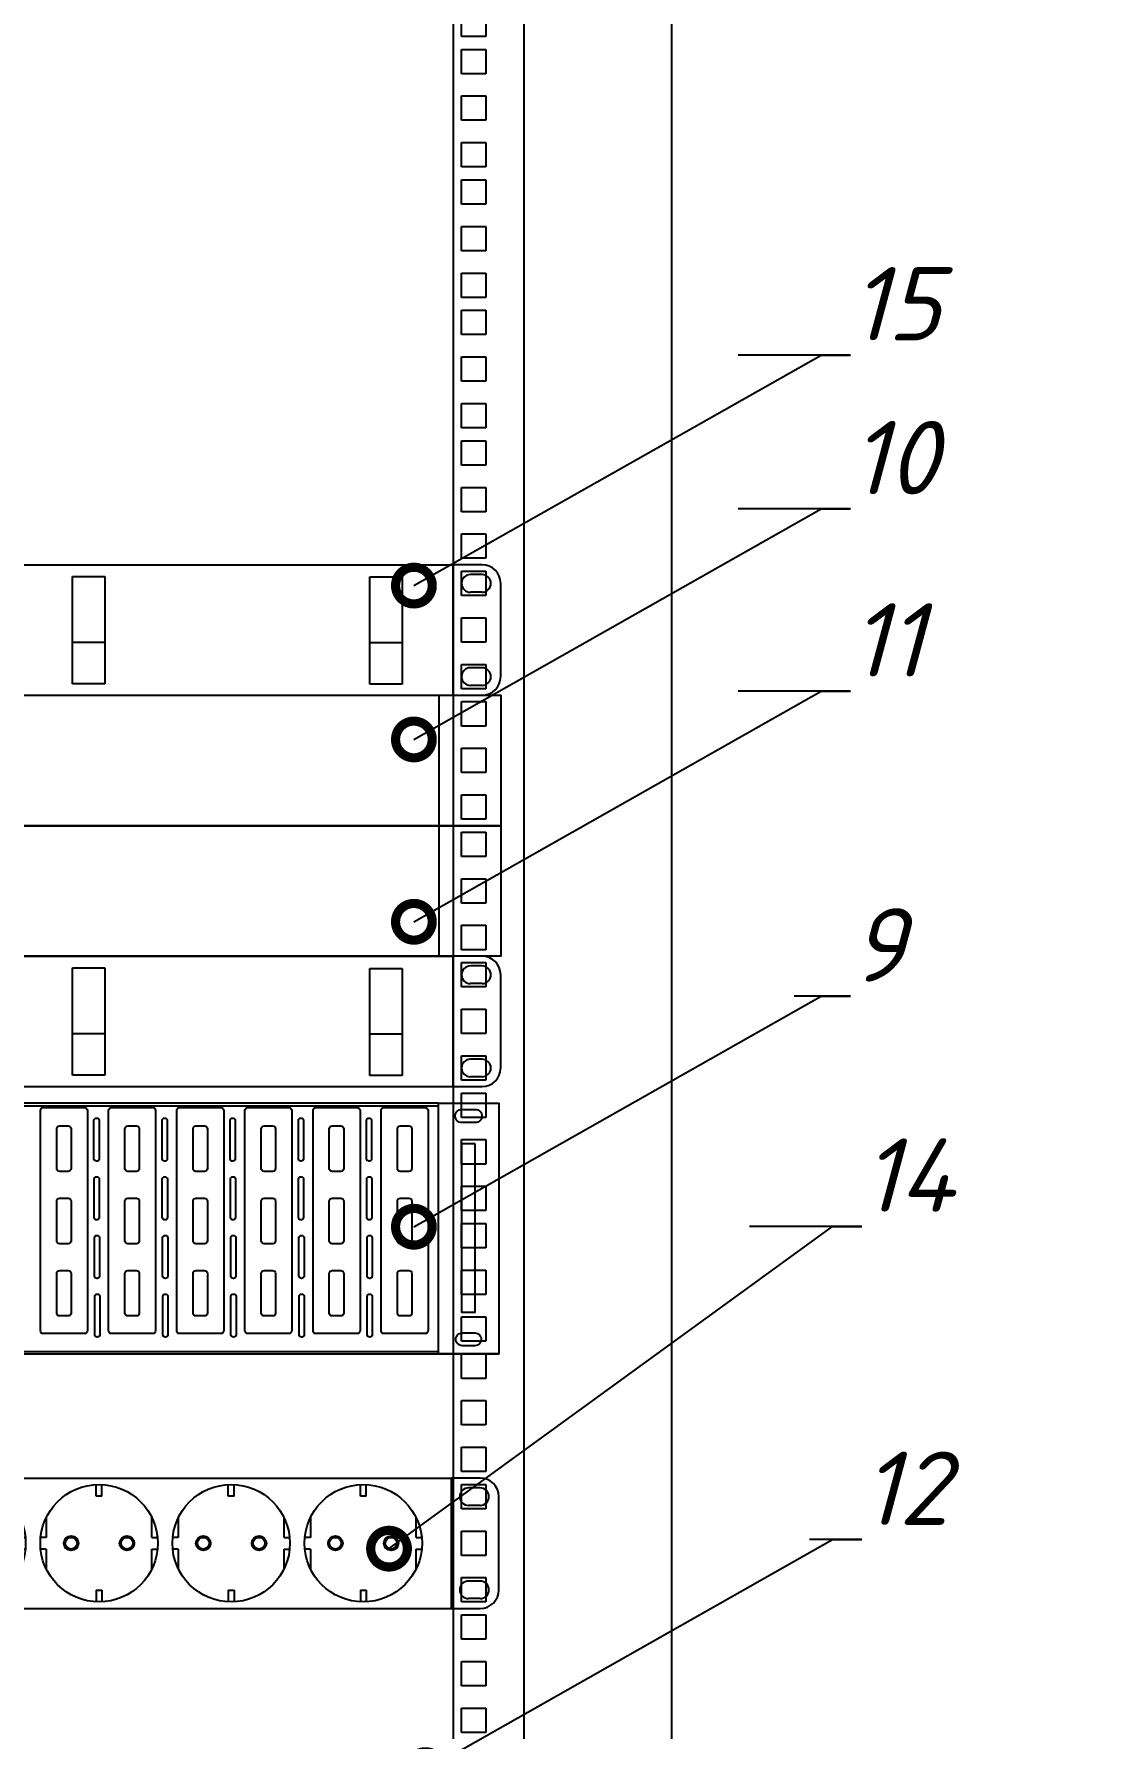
# Model space of a CAD drawing. Extents: x -260425 to 1294666, y -169889 to -2349.
# Drawn here: x 962826 to 966419, y -31120 to -25312 of the extents above; entities that cross this region are included whole.
import ezdxf
from ezdxf import colors
from ezdxf.entities.mleader import LeaderData, LeaderLine
from ezdxf.enums import TextEntityAlignment as Align
from ezdxf.math import Vec2, Vec3

# ---------------------------------------------------------------- set-up
doc = ezdxf.new("R2010")
doc.units = 0
doc.header["$LTSCALE"] = 100
doc.styles.add('1ISOCPEUR', font='isocpeui.ttf', dxfattribs={"height": 250})

# ---------------------------------------------------------------- blocks, each defined once
blk = doc.blocks.new('*U218')
at = {"color": 0, "linetype": 'ByBlock', "lineweight": -2}
for p, q in [((525.5, 1011.2), (525.5, 966.75)), ((549.5, 1011.2), (549.5, 966.75)), ((600, 966.75), (600, 1011.2)), ((528.35, 968.95), (528.35, 977.25)), ((536.65, 977.25), (536.65, 968.95)), ((525.5, 966.75), (525.5, 922.3)), ((536.65, 968.95), (528.35, 968.95)), ((528.35, 956.25), (528.35, 964.55)), ((528.35, 964.55), (536.65, 964.55)), ((536.65, 964.55), (536.65, 956.25)), ((549.5, 966.75), (549.5, 922.3)), ((600, 922.3), (600, 966.75)), ((536.65, 956.25), (528.35, 956.25)), ((528.35, 940.375), (528.35, 948.675)), ((528.35, 948.675), (536.65, 948.675)), ((536.65, 948.675), (536.65, 940.375)), ((536.65, 940.375), (528.35, 940.375)), ((528.35, 924.5), (528.35, 932.8)), ((528.35, 932.8), (536.65, 932.8)), ((536.65, 932.8), (536.65, 924.5)), ((536.65, 924.5), (528.35, 924.5)), ((525.5, 922.3), (525.5, 877.85)), ((528.35, 911.8), (528.35, 920.1)), ((528.35, 920.1), (536.65, 920.1)), ((536.65, 920.1), (536.65, 911.8)), ((549.5, 922.3), (549.5, 877.85)), ((600, 877.85), (600, 922.3)), ((536.65, 911.8), (528.35, 911.8)), ((528.35, 895.925), (528.35, 904.225)), ((528.35, 904.225), (536.65, 904.225)), ((536.65, 904.225), (536.65, 895.925)), ((536.65, 895.925), (528.35, 895.925)), ((528.35, 880.05), (528.35, 888.35)), ((528.35, 888.35), (536.65, 888.35)), ((536.65, 888.35), (536.65, 880.05)), ((525.5, 877.85), (525.5, 833.4)), ((536.65, 880.05), (528.35, 880.05)), ((549.5, 877.85), (549.5, 833.4)), ((600, 833.4), (600, 877.85)), ((528.35, 867.35), (528.35, 875.65)), ((528.35, 875.65), (536.65, 875.65)), ((536.65, 875.65), (536.65, 867.35)), ((536.65, 867.35), (528.35, 867.35)), ((528.35, 851.475), (528.35, 859.775)), ((528.35, 859.775), (536.65, 859.775)), ((536.65, 859.775), (536.65, 851.475)), ((536.65, 851.475), (528.35, 851.475)), ((528.35, 835.6), (528.35, 843.9)), ((528.35, 843.9), (536.65, 843.9)), ((536.65, 843.9), (536.65, 835.6)), ((525.5, 833.4), (525.5, 788.95)), ((536.65, 835.6), (528.35, 835.6)), ((528.35, 822.9), (528.35, 831.2)), ((528.35, 831.2), (536.65, 831.2)), ((536.65, 831.2), (536.65, 822.9)), ((549.5, 833.4), (549.5, 788.95)), ((600, 788.95), (600, 833.4)), ((536.65, 822.9), (528.35, 822.9)), ((528.35, 807.025), (528.35, 815.325)), ((528.35, 815.325), (536.65, 815.325)), ((536.65, 815.325), (536.65, 807.025)), ((536.65, 807.025), (528.35, 807.025)), ((528.35, 791.15), (528.35, 799.45)), ((528.35, 799.45), (536.65, 799.45)), ((536.65, 799.45), (536.65, 791.15)), ((536.65, 791.15), (528.35, 791.15)), ((525.5, 788.95), (525.5, 744.5)), ((528.35, 778.45), (528.35, 786.75)), ((528.35, 786.75), (536.65, 786.75)), ((536.65, 786.75), (536.65, 778.45)), ((549.5, 788.95), (549.5, 744.5)), ((600, 744.5), (600, 788.95)), ((536.65, 778.45), (528.35, 778.45)), ((528.35, 762.575), (528.35, 770.875)), ((528.35, 770.875), (536.65, 770.875)), ((536.65, 770.875), (536.65, 762.575)), ((536.65, 762.575), (528.35, 762.575)), ((528.35, 746.7), (528.35, 755)), ((528.35, 755), (536.65, 755)), ((536.65, 755), (536.65, 746.7)), ((525.5, 744.5), (525.5, 700.05)), ((536.65, 746.7), (528.35, 746.7)), ((549.5, 744.5), (549.5, 700.05)), ((600, 700.05), (600, 744.5)), ((528.35, 734), (528.35, 742.3)), ((528.35, 742.3), (536.65, 742.3)), ((536.65, 742.3), (536.65, 734)), ((536.65, 734), (528.35, 734)), ((528.35, 718.125), (528.35, 726.425)), ((528.35, 726.425), (536.65, 726.425)), ((536.65, 726.425), (536.65, 718.125)), ((536.65, 718.125), (528.35, 718.125)), ((528.35, 702.25), (528.35, 710.55)), ((528.35, 710.55), (536.65, 710.55)), ((536.65, 710.55), (536.65, 702.25)), ((525.5, 700.05), (525.5, 655.6)), ((536.65, 702.25), (528.35, 702.25)), ((528.35, 689.55), (528.35, 697.85)), ((528.35, 697.85), (536.65, 697.85)), ((536.65, 697.85), (536.65, 689.55)), ((549.5, 700.05), (549.5, 655.6)), ((600, 655.6), (600, 700.05)), ((536.65, 689.55), (528.35, 689.55)), ((528.35, 673.675), (528.35, 681.975)), ((528.35, 681.975), (536.65, 681.975)), ((536.65, 681.975), (536.65, 673.675)), ((536.65, 673.675), (528.35, 673.675)), ((528.35, 657.8), (528.35, 666.1)), ((528.35, 666.1), (536.65, 666.1)), ((536.65, 666.1), (536.65, 657.8)), ((536.65, 657.8), (528.35, 657.8)), ((525.5, 655.6), (525.5, 611.15)), ((528.35, 645.1), (528.35, 653.4)), ((528.35, 653.4), (536.65, 653.4)), ((536.65, 653.4), (536.65, 645.1)), ((549.5, 655.6), (549.5, 611.15)), ((600, 611.15), (600, 655.6)), ((536.65, 645.1), (528.35, 645.1)), ((528.35, 629.225), (528.35, 637.525)), ((528.35, 637.525), (536.65, 637.525)), ((536.65, 637.525), (536.65, 629.225)), ((536.65, 629.225), (528.35, 629.225)), ((528.35, 613.35), (528.35, 621.65)), ((528.35, 621.65), (536.65, 621.65)), ((536.65, 621.65), (536.65, 613.35)), ((525.5, 611.15), (525.5, 566.7)), ((536.65, 613.35), (528.35, 613.35)), ((549.5, 611.15), (549.5, 566.7)), ((600, 566.7), (600, 611.15)), ((528.35, 600.65), (528.35, 608.95)), ((528.35, 608.95), (536.65, 608.95)), ((536.65, 608.95), (536.65, 600.65)), ((536.65, 600.65), (528.35, 600.65)), ((528.35, 584.775), (528.35, 593.075)), ((528.35, 593.075), (536.65, 593.075)), ((536.65, 593.075), (536.65, 584.775)), ((536.65, 584.775), (528.35, 584.775)), ((528.35, 568.9), (528.35, 577.2)), ((528.35, 577.2), (536.65, 577.2)), ((536.65, 577.2), (536.65, 568.9)), ((525.5, 566.7), (525.5, 522.25)), ((536.65, 568.9), (528.35, 568.9)), ((528.35, 556.2), (528.35, 564.5)), ((528.35, 564.5), (536.65, 564.5)), ((536.65, 564.5), (536.65, 556.2)), ((549.5, 566.7), (549.5, 522.25)), ((600, 522.25), (600, 566.7)), ((536.65, 556.2), (528.35, 556.2)), ((528.35, 540.325), (528.35, 548.625)), ((528.35, 548.625), (536.65, 548.625)), ((536.65, 548.625), (536.65, 540.325)), ((536.65, 540.325), (528.35, 540.325)), ((528.35, 524.45), (528.35, 532.75)), ((528.35, 532.75), (536.65, 532.75)), ((536.65, 532.75), (536.65, 524.45)), ((536.65, 524.45), (528.35, 524.45)), ((525.5, 522.25), (525.5, 477.8)), ((528.35, 511.75), (528.35, 520.05)), ((528.35, 520.05), (536.65, 520.05)), ((536.65, 520.05), (536.65, 511.75)), ((549.5, 522.25), (549.5, 477.8)), ((600, 477.8), (600, 522.25)), ((536.65, 511.75), (528.35, 511.75)), ((528.35, 495.875), (528.35, 504.175)), ((528.35, 504.175), (536.65, 504.175)), ((536.65, 504.175), (536.65, 495.875)), ((536.65, 495.875), (528.35, 495.875)), ((528.35, 480), (528.35, 488.3)), ((528.35, 488.3), (536.65, 488.3)), ((536.65, 488.3), (536.65, 480)), ((525.5, 477.8), (525.5, 433.35)), ((536.65, 480), (528.35, 480)), ((549.5, 477.8), (549.5, 433.35)), ((600, 433.35), (600, 477.8)), ((528.35, 467.3), (528.35, 475.6)), ((528.35, 475.6), (536.65, 475.6)), ((536.65, 475.6), (536.65, 467.3)), ((536.65, 467.3), (528.35, 467.3)), ((528.35, 451.425), (528.35, 459.725)), ((528.35, 459.725), (536.65, 459.725)), ((536.65, 459.725), (536.65, 451.425)), ((536.65, 451.425), (528.35, 451.425)), ((528.35, 435.55), (528.35, 443.85)), ((528.35, 443.85), (536.65, 443.85)), ((536.65, 443.85), (536.65, 435.55)), ((525.5, 433.35), (525.5, 388.9)), ((536.65, 435.55), (528.35, 435.55)), ((528.35, 422.85), (528.35, 431.15)), ((528.35, 431.15), (536.65, 431.15)), ((536.65, 431.15), (536.65, 422.85)), ((549.5, 433.35), (549.5, 388.9)), ((600, 388.9), (600, 433.35)), ((536.65, 422.85), (528.35, 422.85)), ((528.35, 406.975), (528.35, 415.275)), ((528.35, 415.275), (536.65, 415.275)), ((536.65, 415.275), (536.65, 406.975)), ((536.65, 406.975), (528.35, 406.975)), ((528.35, 391.1), (528.35, 399.4)), ((528.35, 399.4), (536.65, 399.4)), ((536.65, 399.4), (536.65, 391.1)), ((536.65, 391.1), (528.35, 391.1))]:
    blk.add_line(p, q, dxfattribs=at)
blk = doc.blocks.new("19'' блок розеток")
at = {"color": 0, "linetype": 'ByBlock', "lineweight": -2}
for p, q in [((164.69, 22.22), (174.5, 22.22)), ((164.69, 18.87), (168.65, 18.87)), ((174.5, 22.22), (625.5, 22.22)), ((174.5, -22.23), (174.5, 22.22)), ((234.44, 16), (234.44, 19.97)), ((236.44, 16), (236.44, 19.97)), ((279.5, 16), (279.5, 19.97)), ((281.5, 16), (281.5, 19.97)), ((324.5, 16), (324.5, 19.97)), ((326.5, 16), (326.5, 19.97)), ((369.5, 16), (369.5, 19.97)), ((371.5, 16), (371.5, 19.97)), ((414.5, 16), (414.5, 19.97)), ((416.5, 16), (416.5, 19.97)), ((459.5, 16), (459.5, 19.97)), ((461.5, 16), (461.5, 19.97)), ((504.5, 16), (504.5, 19.97)), ((506.5, 16), (506.5, 19.97)), ((549.5, 16), (549.5, 19.97)), ((551.5, 16), (551.5, 19.97)), ((594.5, 16), (594.5, 19.97)), ((596.5, 16), (596.5, 19.97)), ((625.5, -22.23), (625.5, 22.22)), ((635.31, 22.22), (625.5, 22.22)), ((635.31, 18.87), (631.35, 18.87)), ((158.34, -15.88), (158.34, 15.87)), ((164.69, 12.87), (168.65, 12.87)), ((185.84, 12.01), (187.53, 12.98)), ((187.53, 0), (185.84, 12.01)), ((185.84, 12.01), (203.93, 12.01)), ((202.25, 12.98), (203.93, 12.01)), ((202.25, 0), (203.93, 12.01)), ((236.44, 16), (234.44, 16)), ((281.5, 16), (279.5, 16)), ((326.5, 16), (324.5, 16)), ((371.5, 16), (369.5, 16)), ((416.5, 16), (414.5, 16)), ((461.5, 16), (459.5, 16)), ((506.5, 16), (504.5, 16)), ((551.5, 16), (549.5, 16)), ((596.5, 16), (594.5, 16)), ((635.31, 12.87), (631.35, 12.87)), ((641.66, -15.88), (641.66, 15.87)), ((217.44, 8.72), (217.44, 2)), ((253.44, 2), (253.44, 8.72)), ((262.5, 8.72), (262.5, 2)), ((298.5, 2), (298.5, 8.72)), ((307.5, 8.72), (307.5, 2)), ((343.5, 2), (343.5, 8.72)), ((352.5, 8.72), (352.5, 2)), ((388.5, 2), (388.5, 8.72)), ((397.5, 8.72), (397.5, 2)), ((433.5, 2), (433.5, 8.72)), ((442.5, 8.72), (442.5, 2)), ((478.5, 2), (478.5, 8.72)), ((487.5, 8.72), (487.5, 2)), ((523.5, 2), (523.5, 8.72)), ((532.5, 8.72), (532.5, 2)), ((568.5, 2), (568.5, 8.72)), ((577.5, 8.72), (577.5, 2)), ((613.5, 2), (613.5, 8.72)), ((217.44, 2), (215.54, 2)), ((253.44, 2), (255.34, 2)), ((262.5, 2), (260.6, 2)), ((298.5, 2), (300.4, 2)), ((307.5, 2), (305.6, 2)), ((343.5, 2), (345.4, 2)), ((352.5, 2), (350.6, 2)), ((388.5, 2), (390.4, 2)), ((397.5, 2), (395.6, 2)), ((433.5, 2), (435.4, 2)), ((442.5, 2), (440.6, 2)), ((478.5, 2), (480.4, 2)), ((487.5, 2), (485.6, 2)), ((523.5, 2), (525.4, 2)), ((532.5, 2), (530.6, 2)), ((568.5, 2), (570.4, 2)), ((577.5, 2), (575.6, 2)), ((613.5, 2), (615.4, 2)), ((187.53, 0), (202.25, 0)), ((217.44, -2), (215.54, -2)), ((217.44, -2), (217.44, -8.72)), ((253.44, -2), (255.34, -2)), ((253.44, -8.72), (253.44, -2)), ((262.5, -2), (260.6, -2)), ((262.5, -2), (262.5, -8.72)), ((298.5, -2), (300.4, -2)), ((298.5, -8.72), (298.5, -2)), ((307.5, -2), (305.6, -2)), ((307.5, -2), (307.5, -8.72)), ((343.5, -2), (345.4, -2)), ((343.5, -8.72), (343.5, -2)), ((352.5, -2), (350.6, -2)), ((352.5, -2), (352.5, -8.72)), ((388.5, -2), (390.4, -2)), ((388.5, -8.72), (388.5, -2)), ((397.5, -2), (395.6, -2)), ((397.5, -2), (397.5, -8.72)), ((433.5, -2), (435.4, -2)), ((433.5, -8.72), (433.5, -2)), ((442.5, -2), (440.6, -2)), ((442.5, -2), (442.5, -8.72)), ((478.5, -2), (480.4, -2)), ((478.5, -8.72), (478.5, -2)), ((487.5, -2), (485.6, -2)), ((487.5, -2), (487.5, -8.72)), ((523.5, -2), (525.4, -2)), ((523.5, -8.72), (523.5, -2)), ((532.5, -2), (530.6, -2)), ((532.5, -2), (532.5, -8.72)), ((568.5, -2), (570.4, -2)), ((568.5, -8.72), (568.5, -2)), ((577.5, -2), (575.6, -2)), ((577.5, -2), (577.5, -8.72)), ((613.5, -2), (615.4, -2)), ((613.5, -8.72), (613.5, -2)), ((164.69, -12.88), (168.65, -12.88)), ((234.44, -16), (234.44, -19.97)), ((234.44, -16), (236.44, -16)), ((236.44, -16), (236.44, -19.97)), ((279.5, -16), (279.5, -19.97)), ((279.5, -16), (281.5, -16)), ((281.5, -16), (281.5, -19.97)), ((324.5, -16), (324.5, -19.97)), ((324.5, -16), (326.5, -16)), ((326.5, -16), (326.5, -19.97)), ((369.5, -16), (369.5, -19.97)), ((369.5, -16), (371.5, -16)), ((371.5, -16), (371.5, -19.97)), ((414.5, -16), (414.5, -19.97)), ((414.5, -16), (416.5, -16)), ((416.5, -16), (416.5, -19.97)), ((459.5, -16), (459.5, -19.97)), ((459.5, -16), (461.5, -16)), ((461.5, -16), (461.5, -19.97)), ((504.5, -16), (504.5, -19.97)), ((504.5, -16), (506.5, -16)), ((506.5, -16), (506.5, -19.97)), ((549.5, -16), (549.5, -19.97)), ((549.5, -16), (551.5, -16)), ((551.5, -16), (551.5, -19.97)), ((594.5, -16), (594.5, -19.97)), ((594.5, -16), (596.5, -16)), ((596.5, -16), (596.5, -19.97)), ((635.31, -12.88), (631.35, -12.88)), ((164.69, -18.88), (168.65, -18.88)), ((174.5, -22.23), (164.69, -22.23)), ((174.5, -22.23), (625.5, -22.23)), ((625.5, -22.23), (635.31, -22.23)), ((635.31, -18.88), (631.35, -18.88))]:
    blk.add_line(p, q, dxfattribs=at)
for points in [[(186.8, 12.56), (186.8, 13.71), (202.97, 13.71), (202.97, 12.56)], [(187.53, 12.98), (202.25, 12.98)], [(202.97, 5.16), (202.97, -13.71), (186.8, -13.71), (186.8, 5.16)], [(202.25, 0), (202.25, -12.98), (187.53, -12.98), (187.53, 0)]]:
    blk.add_lwpolyline(points, dxfattribs=at)
for centre, radius in [((235.44, 0), 20), ((280.5, 0), 20), ((325.5, 0), 20), ((370.5, 0), 20), ((415.5, 0), 20), ((460.5, 0), 20), ((505.5, 0), 20), ((550.5, 0), 20), ((595.5, 0), 20), ((225.94, 0), 2.5), ((225.94, 0), 2), ((244.94, 0), 2.5), ((244.94, 0), 2), ((271, 0), 2.5), ((271, 0), 2), ((290, 0), 2.5), ((290, 0), 2), ((316, 0), 2.5), ((316, 0), 2), ((335, 0), 2.5), ((335, 0), 2), ((361, 0), 2.5), ((361, 0), 2), ((380, 0), 2.5), ((380, 0), 2), ((406, 0), 2.5), ((406, 0), 2), ((425, 0), 2.5), ((425, 0), 2), ((451, 0), 2.5), ((451, 0), 2), ((470, 0), 2.5), ((470, 0), 2), ((496, 0), 2.5), ((496, 0), 2), ((515, 0), 2.5), ((515, 0), 2), ((541, 0), 2.5), ((541, 0), 2), ((560, 0), 2.5), ((560, 0), 2), ((586, 0), 2.5), ((586, 0), 2), ((605, 0), 2.5), ((605, 0), 2)]:
    blk.add_circle(centre, radius, dxfattribs=at)
for centre, radius, start, end in [((164.69, 15.87), 6.35, 90, 180), ((164.69, 15.87), 3, 90, 270), ((168.65, 15.87), 3, 270, 90), ((631.35, 15.87), 3, 90, 270), ((635.31, 15.87), 6.35, 0, 90), ((635.31, 15.87), 3, 270, 90), ((164.69, -15.88), 6.35, 180, 270), ((164.69, -15.88), 3, 90, 270), ((168.65, -15.88), 3, 270, 90), ((631.35, -15.88), 3, 90, 270), ((635.31, -15.88), 3, 270, 90), ((635.31, -15.88), 6.35, 270, 0)]:
    blk.add_arc(centre, radius, start, end, dxfattribs=at)
at = {"color": 0, "lineweight": -2, "style": '1ISOCPEUR', "oblique": 15, "flags": 8}
blk.add_attdef('НАИМЕНОВАНИЕ', text='', height=25, dxfattribs=at).set_placement((750, 0), align=Align.MIDDLE_LEFT)
blk = doc.blocks.new('SE2600 ОПЕРАТОР PRO')
at = {"color": 7}
for p, q in [((16274, 3000), (722, 3000)), ((16274, 2964), (722, 2964)), ((16715, 2512), (16549, 2512)), ((16549, 2512), (16549, 495)), ((16715, 495), (16715, 2512)), ((16715, 495), (16549, 495)), ((16274, 26), (722, 26)), ((10744, 0), (16274, 0)), ((16274, 0), (16996, 0))]:
    blk.add_line(p, q, dxfattribs=at)
for points in [[(11516, 2912, -0.414214), (11551, 2947), (12043, 2947, -0.414214), (12078, 2912)], [(12078, 2912), (12078, 279, -0.414214), (12043, 244), (11551, 244, -0.414214), (11516, 279), (11516, 2912)], [(12331, 2912, -0.414214), (12366, 2947), (12857, 2947, -0.414214), (12892, 2912)], [(12892, 2912), (12892, 279, -0.414214), (12857, 244), (12366, 244, -0.414214), (12331, 279), (12331, 2912)], [(13145, 2912, -0.414214), (13180, 2947), (13672, 2947, -0.414214), (13707, 2912)], [(13707, 2912), (13707, 279, -0.414214), (13672, 244), (13180, 244, -0.414214), (13145, 279), (13145, 2912)], [(13960, 2912, -0.414214), (13995, 2947), (14487, 2947, -0.414214), (14522, 2912)], [(14522, 2912), (14522, 279, -0.414214), (14487, 244), (13995, 244, -0.414214), (13960, 279), (13960, 2912)], [(14775, 2912, -0.414214), (14810, 2947), (15302, 2947, -0.414214), (15337, 2912)], [(15337, 2912), (15337, 279, -0.414214), (15302, 244), (14810, 244, -0.414214), (14775, 279), (14775, 2912)], [(15589, 2912, -0.414214), (15624, 2947), (16116, 2947, -0.414214), (16151, 2912)], [(16151, 2912), (16151, 279, -0.414214), (16116, 244), (15624, 244, -0.414214), (15589, 279), (15589, 2912)]]:
    blk.add_lwpolyline(points, format="xyb", dxfattribs=at)
blk.add_lwpolyline([(16274, 3000), (16996, 3000), (16996, 0), (16274, 0), (16274, 3000)], dxfattribs=at)
blk.add_lwpolyline([(16274, 3000), (16996, 3000), (16996, 0), (16274, 0), (16274, 3000)], dxfattribs=at)
for points in [[(16555, 2926), (16715, 2926, -0.414214), (16795, 2846), (16795, 2846, -0.414214), (16715, 2767), (16555, 2767, -0.414214), (16475, 2846), (16475, 2846, -0.414214)], [(11711, 2693, -0.414214), (11746, 2728), (11848, 2728, -0.414214), (11883, 2693), (11883, 2218, -0.414214), (11848, 2183), (11746, 2183, -0.414214), (11711, 2218)], [(12156, 2792, -0.414214), (12185, 2822), (12187, 2822, -0.414214), (12217, 2792), (12217, 2335, -0.414214), (12187, 2306), (12185, 2306, -0.414214), (12156, 2335)], [(12525, 2693, -0.414214), (12560, 2728), (12663, 2728, -0.414214), (12698, 2693), (12698, 2218, -0.414214), (12663, 2183), (12560, 2183, -0.414214), (12525, 2218)], [(12971, 2792, -0.414214), (13000, 2822), (13002, 2822, -0.414214), (13032, 2792), (13032, 2335, -0.414214), (13002, 2306), (13000, 2306, -0.414214), (12971, 2335)], [(13340, 2693, -0.414214), (13375, 2728), (13478, 2728, -0.414214), (13513, 2693), (13513, 2218, -0.414214), (13478, 2183), (13375, 2183, -0.414214), (13340, 2218)], [(13785, 2792, -0.414214), (13815, 2822), (13817, 2822, -0.414214), (13846, 2792), (13846, 2335, -0.414214), (13817, 2306), (13815, 2306, -0.414214), (13785, 2335)], [(14155, 2693, -0.414214), (14190, 2728), (14292, 2728, -0.414214), (14327, 2693), (14327, 2218, -0.414214), (14292, 2183), (14190, 2183, -0.414214), (14155, 2218)], [(14600, 2792, -0.414214), (14629, 2822), (14632, 2822, -0.414214), (14661, 2792), (14661, 2335, -0.414214), (14632, 2306), (14629, 2306, -0.414214), (14600, 2335)], [(14969, 2693, -0.414214), (15004, 2728), (15107, 2728, -0.414214), (15142, 2693), (15142, 2218, -0.414214), (15107, 2183), (15004, 2183, -0.414214), (14969, 2218)], [(15415, 2792, -0.414214), (15444, 2822), (15446, 2822, -0.414214), (15476, 2792), (15476, 2335, -0.414214), (15446, 2306), (15444, 2306, -0.414214), (15415, 2335)], [(15784, 2693, -0.414214), (15819, 2728), (15922, 2728, -0.414214), (15957, 2693), (15957, 2218, -0.414214), (15922, 2183), (15819, 2183, -0.414214), (15784, 2218)], [(12158, 2091, -0.414214), (12187, 2120), (12190, 2120, -0.414214), (12219, 2091), (12219, 1634, -0.414214), (12190, 1604), (12187, 1604, -0.414214), (12158, 1634)], [(12973, 2091, -0.414214), (13002, 2120), (13004, 2120, -0.414214), (13034, 2091), (13034, 1634, -0.414214), (13004, 1604), (13002, 1604, -0.414214), (12973, 1634)], [(13787, 2091, -0.414214), (13817, 2120), (13819, 2120, -0.414214), (13848, 2091), (13848, 1634, -0.414214), (13819, 1604), (13817, 1604, -0.414214), (13787, 1634)], [(14602, 2091, -0.414214), (14632, 2120), (14634, 2120, -0.414214), (14663, 2091), (14663, 1634, -0.414214), (14634, 1604), (14632, 1604, -0.414214), (14602, 1634)], [(15417, 2091, -0.414214), (15446, 2120), (15448, 2120, -0.414214), (15478, 2091), (15478, 1634, -0.414214), (15448, 1604), (15446, 1604, -0.414214), (15417, 1634)], [(11711, 1829, -0.414214), (11746, 1864), (11848, 1864, -0.414214), (11883, 1829), (11883, 1354, -0.414214), (11848, 1319), (11746, 1319, -0.414214), (11711, 1354)], [(12525, 1829, -0.414214), (12560, 1864), (12663, 1864, -0.414214), (12698, 1829), (12698, 1354, -0.414214), (12663, 1319), (12560, 1319, -0.414214), (12525, 1354)], [(13340, 1829, -0.414214), (13375, 1864), (13478, 1864, -0.414214), (13513, 1829), (13513, 1354, -0.414214), (13478, 1319), (13375, 1319, -0.414214), (13340, 1354)], [(14155, 1829, -0.414214), (14190, 1864), (14292, 1864, -0.414214), (14327, 1829), (14327, 1354, -0.414214), (14292, 1319), (14190, 1319, -0.414214), (14155, 1354)], [(14969, 1829, -0.414214), (15004, 1864), (15107, 1864, -0.414214), (15142, 1829), (15142, 1354, -0.414214), (15107, 1319), (15004, 1319, -0.414214), (14969, 1354)], [(15784, 1829, -0.414214), (15819, 1864), (15922, 1864, -0.414214), (15957, 1829), (15957, 1354, -0.414214), (15922, 1319), (15819, 1319, -0.414214), (15784, 1354)], [(12162, 1389, -0.414214), (12192, 1418), (12194, 1418, -0.414214), (12223, 1389), (12223, 932, -0.414214), (12194, 903), (12192, 903, -0.414214), (12162, 932)], [(12977, 1389, -0.414214), (13007, 1418), (13009, 1418, -0.414214), (13038, 1389), (13038, 932, -0.414214), (13009, 903), (13007, 903, -0.414214), (12977, 932)], [(13792, 1389, -0.414214), (13821, 1418), (13823, 1418, -0.414214), (13853, 1389), (13853, 932, -0.414214), (13823, 903), (13821, 903, -0.414214), (13792, 932)], [(14607, 1389, -0.414214), (14636, 1418), (14638, 1418, -0.414214), (14668, 1389), (14668, 932, -0.414214), (14638, 903), (14636, 903, -0.414214), (14607, 932)], [(15421, 1389, -0.414214), (15451, 1418), (15453, 1418, -0.414214), (15482, 1389), (15482, 932, -0.414214), (15453, 903), (15451, 903, -0.414214), (15421, 932)], [(11711, 964, -0.414214), (11746, 999), (11848, 999, -0.414214), (11883, 964), (11883, 490, -0.414214), (11848, 455), (11746, 455, -0.414214), (11711, 490)], [(12525, 964, -0.414214), (12560, 999), (12663, 999, -0.414214), (12698, 964), (12698, 490, -0.414214), (12663, 455), (12560, 455, -0.414214), (12525, 490)], [(13340, 964, -0.414214), (13375, 999), (13478, 999, -0.414214), (13513, 964), (13513, 490, -0.414214), (13478, 455), (13375, 455, -0.414214), (13340, 490)], [(14155, 964, -0.414214), (14190, 999), (14292, 999, -0.414214), (14327, 964), (14327, 490, -0.414214), (14292, 455), (14190, 455, -0.414214), (14155, 490)], [(14969, 964, -0.414214), (15004, 999), (15107, 999, -0.414214), (15142, 964), (15142, 490, -0.414214), (15107, 455), (15004, 455, -0.414214), (14969, 490)], [(15784, 964, -0.414214), (15819, 999), (15922, 999, -0.414214), (15957, 964), (15957, 490, -0.414214), (15922, 455), (15819, 455, -0.414214), (15784, 490)], [(12165, 687, -0.414214), (12194, 717), (12196, 717, -0.414214), (12226, 687), (12226, 230, -0.414214), (12196, 201), (12194, 201, -0.414214), (12165, 230)], [(12979, 687, -0.414214), (13009, 717), (13011, 717, -0.414214), (13040, 687), (13040, 230, -0.414214), (13011, 201), (13009, 201, -0.414214), (12979, 230)], [(13794, 687, -0.414214), (13823, 717), (13826, 717, -0.414214), (13855, 687), (13855, 230, -0.414214), (13826, 201), (13823, 201, -0.414214), (13794, 230)], [(14609, 687, -0.414214), (14638, 717), (14640, 717, -0.414214), (14670, 687), (14670, 230, -0.414214), (14640, 201), (14638, 201, -0.414214), (14609, 230)], [(15423, 687, -0.414214), (15453, 717), (15455, 717, -0.414214), (15484, 687), (15484, 230, -0.414214), (15455, 201), (15453, 201, -0.414214), (15423, 230)], [(16559, 252), (16711, 252, -0.414214), (16787, 175), (16787, 175, -0.414214), (16711, 99), (16559, 99, -0.414214), (16482, 175), (16482, 175, -0.414214)]]:
    blk.add_lwpolyline(points, format="xyb", close=True, dxfattribs=at)
blk = doc.blocks.new('*U214')
at = {"color": 0, "linetype": 'ByBlock', "lineweight": -2}
for p, q in [((164.69, 22.22), (174.5, 22.22)), ((164.69, 18.87), (168.65, 18.87)), ((174.5, 22.22), (625.5, 22.22)), ((174.5, -22.23), (174.5, 22.22)), ((191.9, 18.31), (202.93, 18.31)), ((191.9, -18.19), (191.9, 18.31)), ((202.93, 18.31), (202.93, -18.19)), ((293.19, 18.19), (304.22, 18.19)), ((293.19, -18.31), (293.19, 18.19)), ((304.22, 18.19), (304.22, -18.31)), ((394.48, 18.06), (405.52, 18.06)), ((394.48, -18.44), (394.48, 18.06)), ((405.52, 18.06), (405.52, -18.44)), ((495.78, 18.19), (506.81, 18.19)), ((495.78, -18.31), (495.78, 18.19)), ((506.81, 18.19), (506.81, -18.31)), ((597.07, 18.07), (608.1, 18.07)), ((597.07, -18.44), (597.07, 18.07)), ((608.1, 18.07), (608.1, -18.44)), ((635.31, 22.22), (625.5, 22.22)), ((625.5, -22.23), (625.5, 22.22)), ((635.31, 18.87), (631.35, 18.87)), ((158.34, -15.88), (158.34, 15.87)), ((164.69, 12.87), (168.65, 12.87)), ((635.31, 12.87), (631.35, 12.87)), ((641.66, -15.88), (641.66, 15.87)), ((191.9, -4.03), (202.93, -4.03)), ((293.19, -4.15), (304.22, -4.15)), ((394.48, -4.28), (405.52, -4.28)), ((495.78, -4.15), (506.81, -4.15)), ((597.07, -4.27), (608.1, -4.27)), ((164.69, -12.88), (168.65, -12.88)), ((635.31, -12.88), (631.35, -12.88)), ((164.69, -18.88), (168.65, -18.88)), ((174.5, -22.23), (164.69, -22.23)), ((174.5, -22.23), (625.5, -22.23)), ((202.93, -18.19), (191.9, -18.19)), ((304.22, -18.31), (293.19, -18.31)), ((405.52, -18.44), (394.48, -18.44)), ((506.81, -18.31), (495.78, -18.31)), ((608.1, -18.44), (597.07, -18.44)), ((625.5, -22.23), (635.31, -22.23)), ((635.31, -18.88), (631.35, -18.88))]:
    blk.add_line(p, q, dxfattribs=at)
for centre, radius, start, end in [((164.69, 15.87), 6.35, 90, 180), ((164.69, 15.87), 3, 90, 270), ((168.65, 15.87), 3, 270, 90), ((631.35, 15.87), 3, 90, 270), ((635.31, 15.87), 6.35, 0, 90), ((635.31, 15.87), 3, 270, 90), ((164.69, -15.88), 6.35, 180, 270), ((164.69, -15.88), 3, 90, 270), ((168.65, -15.88), 3, 270, 90), ((631.35, -15.88), 3, 90, 270), ((635.31, -15.88), 3, 270, 90), ((635.31, -15.88), 6.35, 270, 0)]:
    blk.add_arc(centre, radius, start, end, dxfattribs=at)
at = {"color": 0, "lineweight": -2, "style": '1ISOCPEUR', "oblique": 15, "flags": 8}
blk.add_attdef('НАИМЕНОВАНИЕ', text='', height=25, dxfattribs=at).set_placement((750, 10.43), align=Align.MIDDLE_LEFT)
blk = doc.blocks.new('_DotSmall')
at = {"color": 0, "linetype": 'ByBlock', "const_width": 0.5}
blk.add_lwpolyline([(-0.0625, 0, 1), (0.0625, 0, 1)], format="xyb", close=True, dxfattribs=at)
blk = doc.blocks.new('марш.')
for p, q in [((1763.7, 222.2), (1763.7, -222.3)), ((6206.4, 222.2), (6206.4, -222.3))]:
    blk.add_line(p, q)
blk.add_lwpolyline([(1583.4, 222.2), (6416.6, 222.2), (6416.6, -222.3), (1583.4, -222.3)], close=True)

msp = doc.modelspace()

# ---------------------------------------------------------------- block references
at = {"xscale": 10, "yscale": 10, "zscale": 10}
for name, p in [('*U218', (958998.5, -35009.1)), ('*U214', (957998.5, -27341.9)), ('*U214', (957998.5, -28675.4)), ("19'' блок розеток", (957992.1, -30453.4))]:
    msp.add_blockref(name, p, dxfattribs=at)
for p in [(957998.5, -27786.4), (957998.5, -28230.9)]:
    msp.add_blockref('марш.', p)
at = {"color": 252, "lineweight": 0, "xscale": 0.28485, "yscale": 0.28485, "zscale": 0.28485}
msp.add_blockref('SE2600 ОПЕРАТОР PRO', (959567.2, -29808.6), dxfattribs=at)

# ---------------------------------------------------------------- leaders
at = {"color": 0, "lineweight": 25}
ml = msp.add_multileader_mtext('Standard', dxfattribs=at)
ml.set_content('15', style='1ISOCPEUR')
ml.set_leader_properties()
ml.set_arrow_properties(name='DOTSMALL')
ml.build(insert=Vec2(0, 0))
ml.multileader.update_dxf_attribs({"text_left_attachment_type": 6, "text_right_attachment_type": 6, "dogleg_length": 100, "arrow_head_size": 250})
ctx = ml.context
ctx.base_point, ctx.char_height, ctx.arrow_head_size, ctx.landing_gap_size, ctx.plane_origin = Vec3(965606.2, -26405.3), 250, 250, 0, Vec3(958974.9, -27053.5)
ctx.left_attachment, ctx.right_attachment = 6, 6
notes = []
notes.append((ctx, [(1, (1, 1, 0), (965506.2, -26405.3), (1, 0), 100, [(0, [(964119.5, -27190.6)], 0, [])])]))
ctx.mtext.insert, ctx.mtext.width, ctx.mtext.flow_direction = Vec3(965606.2, -26105.3), 411.978, 5
ml = msp.add_multileader_mtext('Standard', dxfattribs=at)
ml.set_content('10', style='1ISOCPEUR')
ml.set_leader_properties()
ml.set_arrow_properties(name='DOTSMALL')
ml.build(insert=Vec2(0, 0))
ml.multileader.update_dxf_attribs({"text_left_attachment_type": 6, "text_right_attachment_type": 6, "dogleg_length": 100, "arrow_head_size": 250})
ctx = ml.context
ctx.base_point, ctx.char_height, ctx.arrow_head_size, ctx.landing_gap_size, ctx.plane_origin = Vec3(965606.2, -26929.6), 250, 250, 0, Vec3(958974.9, -27577.8)
ctx.left_attachment, ctx.right_attachment = 6, 6
notes.append((ctx, [(1, (1, 1, 0), (965506.2, -26929.6), (1, 0), 100, [(0, [(964119.5, -27714.9)], 0, [])])]))
ctx.mtext.insert, ctx.mtext.width, ctx.mtext.flow_direction = Vec3(965606.2, -26629.6), 411.978, 5
ml = msp.add_multileader_mtext('Standard', dxfattribs=at)
ml.set_content('11', style='1ISOCPEUR')
ml.set_leader_properties()
ml.set_arrow_properties(name='DOTSMALL')
ml.build(insert=Vec2(0, 0))
ml.multileader.update_dxf_attribs({"text_left_attachment_type": 6, "text_right_attachment_type": 6, "dogleg_length": 100, "arrow_head_size": 250})
ctx = ml.context
ctx.base_point, ctx.char_height, ctx.arrow_head_size, ctx.landing_gap_size, ctx.plane_origin = Vec3(965606.2, -27550.8), 250, 250, 0, Vec3(958974.9, -28199)
ctx.left_attachment, ctx.right_attachment = 6, 6
notes.append((ctx, [(1, (1, 1, 0), (965506.2, -27550.8), (1, 0), 100, [(0, [(964119.5, -28336.1)], 0, [])])]))
ctx.mtext.insert, ctx.mtext.width, ctx.mtext.flow_direction = Vec3(965606.2, -27250.8), 812.444, 5
ml = msp.add_multileader_mtext('Standard', dxfattribs=at)
ml.set_content('9', style='1ISOCPEUR')
ml.set_leader_properties()
ml.set_arrow_properties(name='DOTSMALL')
ml.build(insert=Vec2(0, 0))
ml.multileader.update_dxf_attribs({"text_left_attachment_type": 6, "text_right_attachment_type": 6, "dogleg_length": 100, "arrow_head_size": 250})
ctx = ml.context
ctx.base_point, ctx.char_height, ctx.arrow_head_size, ctx.landing_gap_size, ctx.plane_origin = Vec3(965606.2, -28589.8), 250, 250, 0, Vec3(958974.9, -29238)
ctx.left_attachment, ctx.right_attachment = 6, 6
notes.append((ctx, [(1, (1, 1, 0), (965506.2, -28589.8), (1, 0), 100, [(0, [(964119.5, -29375.1)], 0, [])])]))
ctx.mtext.insert, ctx.mtext.width, ctx.mtext.flow_direction = Vec3(965606.2, -28289.8), 694.661, 5
ml = msp.add_multileader_mtext('Standard', dxfattribs=at)
ml.set_content('14', style='1ISOCPEUR')
ml.set_leader_properties()
ml.set_arrow_properties(name='DOTSMALL')
ml.build(insert=Vec2(0, 0))
ml.multileader.update_dxf_attribs({"text_left_attachment_type": 6, "text_right_attachment_type": 6, "dogleg_length": 100, "arrow_head_size": 250})
ctx = ml.context
ctx.base_point, ctx.char_height, ctx.arrow_head_size, ctx.landing_gap_size, ctx.plane_origin = Vec3(965645.3, -29374.2), 250, 250, 0, Vec3(959014.1, -30022.5)
ctx.left_attachment, ctx.right_attachment = 6, 6
notes.append((ctx, [(1, (1, 1, 0), (965545.3, -29374.2), (1, 0), 100, [(0, [(964034.8, -30471.9)], 0, [])])]))
ctx.mtext.insert, ctx.mtext.width, ctx.mtext.flow_direction = Vec3(965645.3, -29074.2), 701.381, 5
ml = msp.add_multileader_mtext('Standard', dxfattribs=at)
ml.set_content('12', style='1ISOCPEUR')
ml.set_leader_properties()
ml.set_arrow_properties(name='DOTSMALL')
ml.build(insert=Vec2(0, 0))
ml.multileader.update_dxf_attribs({"text_left_attachment_type": 6, "text_right_attachment_type": 6, "dogleg_length": 100, "arrow_head_size": 250})
ctx = ml.context
ctx.base_point, ctx.char_height, ctx.arrow_head_size, ctx.landing_gap_size, ctx.plane_origin = Vec3(965645.3, -30441.2), 250, 250, 0, Vec3(959014.1, -31089.4)
ctx.left_attachment, ctx.right_attachment = 6, 6
notes.append((ctx, [(1, (1, 1, 0), (965545.3, -30441.2), (1, 0), 100, [(0, [(964158.6, -31226.5)], 0, [])])]))
ctx.mtext.insert, ctx.mtext.width, ctx.mtext.flow_direction = Vec3(965645.3, -30141.2), 176.407, 5
for ctx, leaders in notes:
    for number, flags, end, landing, length, lines in leaders:
        leader = LeaderData()
        leader.index, (leader.has_last_leader_line, leader.has_dogleg_vector, leader.attachment_direction) = number, flags
        leader.last_leader_point, leader.dogleg_vector, leader.dogleg_length = Vec3(end), Vec3(landing), length
        for number, points, colour, breaks in lines:
            line = LeaderLine()
            line.index, line.vertices, line.color, line.breaks = number, Vec3.list(points), colors.encode_raw_color(colour), breaks
            leader.lines.append(line)
        ctx.leaders.append(leader)

doc.saveas('drawing.dxf')
